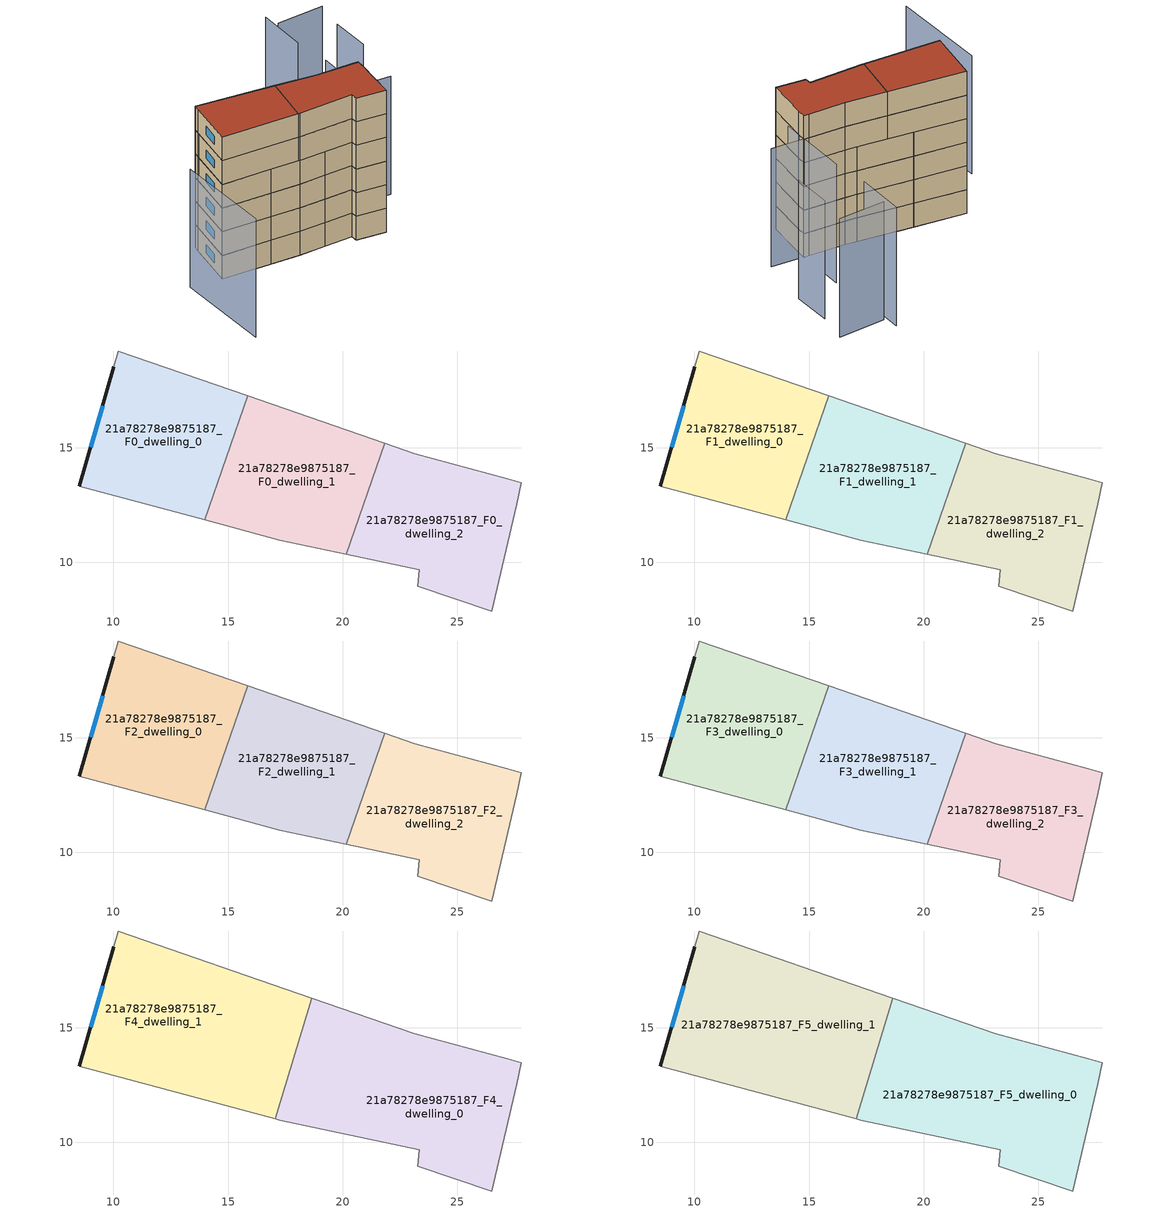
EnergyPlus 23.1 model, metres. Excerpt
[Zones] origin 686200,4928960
21a78278e9875187_F0_dwelling_0
 floor ground (EU_floor_Construction): 13.98,11.85 15.86,17.25 10.21,19.21 10.01,18.53 8.52,13.32 z0
 wall outside (EU_wall_Construction): 8.52,13.32 10.01,18.53 z0:3
 wall adiabatic (EU_wall_Construction): 13.98,11.85 8.52,13.32 / 10.01,18.53 10.21,19.21 15.86,17.25 z0:3
 wall to 21a78278e9875187_F0_dwelling_1 (EU_wall_Construction): 15.86,17.25 13.99,11.85 z0:3
 window (EU_Window_Construction): 9.01,15.01 9.53,16.83 z0.98:2.02
21a78278e9875187_F0_dwelling_1
 floor ground (EU_floor_Construction): 20.15,10.35 21.82,15.19 15.86,17.25 13.98,11.85 17.26,10.97 z0
 wall adiabatic (EU_wall_Construction): 20.15,10.35 17.26,10.97 13.98,11.85 / 15.86,17.25 21.82,15.19 z0:3
 wall to 21a78278e9875187_F0_dwelling_2 (EU_wall_Construction): 21.82,15.19 20.15,10.35 z0:3
21a78278e9875187_F0_dwelling_2
 floor ground (EU_floor_Construction): 26.51,7.88 27.59,12.53 27.78,13.47 27.17,13.64 23.15,14.72 21.82,15.19 20.15,10.35 23.33,9.67 23.27,8.96 z0
 wall adiabatic (EU_wall_Construction): 21.82,15.19 23.15,14.72 27.17,13.64 27.78,13.47 27.59,12.53 26.51,7.88 23.27,8.96 23.33,9.67 20.15,10.35 z0:3
21a78278e9875187_F1_dwelling_0
 floor to 21a78278e9875187_F0_dwelling_0 (EU_floor_Construction): 13.98,11.85 15.86,17.25 10.21,19.21 10.01,18.53 8.52,13.32 z3
 wall outside (EU_wall_Construction): 8.52,13.32 10.01,18.53 z3:6
 wall adiabatic (EU_wall_Construction): 13.98,11.85 8.52,13.32 / 10.01,18.53 10.21,19.21 15.86,17.25 z3:6
 wall to 21a78278e9875187_F1_dwelling_1 (EU_wall_Construction): 15.86,17.25 13.99,11.85 z3:6
 window (EU_Window_Construction): 9.01,15.01 9.53,16.83 z3.98:5.02
21a78278e9875187_F1_dwelling_1
 floor to 21a78278e9875187_F0_dwelling_1 (EU_floor_Construction): 20.15,10.35 21.82,15.19 15.86,17.25 13.98,11.85 17.26,10.97 z3
 wall adiabatic (EU_wall_Construction): 20.15,10.35 17.26,10.97 13.98,11.85 / 15.86,17.25 21.82,15.19 z3:6
 wall to 21a78278e9875187_F1_dwelling_2 (EU_wall_Construction): 21.82,15.19 20.15,10.35 z3:6
21a78278e9875187_F1_dwelling_2
 floor to 21a78278e9875187_F0_dwelling_2 (EU_floor_Construction): 26.5,7.88 27.59,12.53 27.78,13.47 27.17,13.64 23.15,14.72 21.82,15.19 20.15,10.35 23.33,9.67 23.27,8.96 z3
 wall adiabatic (EU_wall_Construction): 21.82,15.19 23.15,14.72 27.17,13.64 27.78,13.47 27.59,12.53 26.51,7.88 23.27,8.96 23.33,9.67 20.15,10.35 z3:6
21a78278e9875187_F2_dwelling_0
 floor to 21a78278e9875187_F1_dwelling_0 (EU_floor_Construction): 13.98,11.85 15.86,17.25 10.21,19.21 10.01,18.53 8.52,13.32 z6
 wall outside (EU_wall_Construction): 8.52,13.32 10.01,18.53 z6:9
 wall adiabatic (EU_wall_Construction): 13.98,11.85 8.52,13.32 / 10.01,18.53 10.21,19.21 15.86,17.25 z6:9
 wall to 21a78278e9875187_F2_dwelling_1 (EU_wall_Construction): 15.86,17.25 13.99,11.85 z6:9
 window (EU_Window_Construction): 9.01,15.01 9.53,16.83 z6.98:8.02
21a78278e9875187_F2_dwelling_1
 floor to 21a78278e9875187_F1_dwelling_1 (EU_floor_Construction): 20.15,10.35 21.82,15.19 15.86,17.25 13.98,11.85 17.26,10.97 z6
 wall adiabatic (EU_wall_Construction): 20.15,10.35 17.26,10.97 13.98,11.85 / 15.86,17.25 21.82,15.19 z6:9
 wall to 21a78278e9875187_F2_dwelling_2 (EU_wall_Construction): 21.82,15.19 20.15,10.35 z6:9
21a78278e9875187_F2_dwelling_2
 floor to 21a78278e9875187_F1_dwelling_2 (EU_floor_Construction): 26.5,7.88 27.59,12.53 27.78,13.47 27.17,13.64 23.15,14.72 21.82,15.19 20.15,10.35 23.33,9.67 23.27,8.96 z6
 wall adiabatic (EU_wall_Construction): 21.82,15.19 23.15,14.72 27.17,13.64 27.78,13.47 27.59,12.53 26.51,7.88 23.27,8.96 23.33,9.67 20.15,10.35 z6:9
21a78278e9875187_F3_dwelling_0
 floor to 21a78278e9875187_F2_dwelling_0 (EU_floor_Construction): 13.98,11.85 15.86,17.25 10.21,19.21 10.01,18.53 8.52,13.32 z9
 wall outside (EU_wall_Construction): 8.52,13.32 10.01,18.53 z9:12
 wall adiabatic (EU_wall_Construction): 13.98,11.85 8.52,13.32 / 10.01,18.53 10.21,19.21 15.86,17.25 z9:12
 wall to 21a78278e9875187_F3_dwelling_1 (EU_wall_Construction): 15.86,17.25 13.99,11.85 z9:12
 window (EU_Window_Construction): 9.01,15.01 9.53,16.83 z9.98:11.02
21a78278e9875187_F3_dwelling_1
 floor to 21a78278e9875187_F2_dwelling_1 (EU_floor_Construction): 20.15,10.35 21.82,15.19 15.86,17.25 13.98,11.85 17.26,10.97 z9
 wall adiabatic (EU_wall_Construction): 20.15,10.35 17.26,10.97 13.98,11.85 / 15.86,17.25 21.82,15.19 z9:12
 wall to 21a78278e9875187_F3_dwelling_2 (EU_wall_Construction): 21.82,15.19 20.15,10.35 z9:12
21a78278e9875187_F3_dwelling_2
 floor to 21a78278e9875187_F2_dwelling_2 (EU_floor_Construction): 26.5,7.88 27.59,12.53 27.78,13.47 27.17,13.64 23.15,14.72 21.82,15.19 20.15,10.35 23.33,9.67 23.27,8.96 z9
 wall adiabatic (EU_wall_Construction): 21.82,15.19 23.15,14.72 27.17,13.64 27.78,13.47 27.59,12.53 26.51,7.88 23.27,8.96 23.33,9.67 20.15,10.35 z9:12
21a78278e9875187_F4_dwelling_0
 floor to 21a78278e9875187_F3_dwelling_1 (EU_floor_Construction): 20.15,10.35 21.82,15.19 18.66,16.28 17.06,11.02 17.26,10.97 z12
 floor to 21a78278e9875187_F3_dwelling_2 (EU_floor_Construction): 26.5,7.88 27.59,12.53 27.78,13.47 27.17,13.64 23.15,14.72 21.82,15.19 20.15,10.35 23.33,9.67 23.27,8.96 z12
 wall adiabatic (EU_wall_Construction): 18.66,16.28 23.15,14.72 27.17,13.64 27.78,13.47 27.59,12.53 26.51,7.88 23.27,8.96 23.33,9.67 17.26,10.97 17.06,11.02 z12:15
 wall to 21a78278e9875187_F4_dwelling_1 (EU_wall_Construction): 17.06,11.02 18.66,16.28 z12:15
21a78278e9875187_F4_dwelling_1
 floor to 21a78278e9875187_F3_dwelling_0 (EU_floor_Construction): 13.99,11.85 15.86,17.25 10.21,19.21 10.01,18.53 8.52,13.32 z12
 floor to 21a78278e9875187_F3_dwelling_1 (EU_floor_Construction): 17.06,11.02 18.66,16.28 15.86,17.25 13.99,11.85 z12
 wall outside (EU_wall_Construction): 8.52,13.32 10.01,18.53 z12:15
 wall adiabatic (EU_wall_Construction): 17.06,11.02 8.52,13.32 / 10.01,18.53 10.21,19.21 18.66,16.28 z12:15
 window (EU_Window_Construction): 9.01,15.01 9.53,16.83 z12.98:14.02
21a78278e9875187_F5_dwelling_0
 floor to 21a78278e9875187_F4_dwelling_0 (EU_floor_Construction): 26.5,7.88 27.59,12.53 27.78,13.47 27.17,13.64 23.15,14.72 18.66,16.28 17.06,11.02 17.26,10.97 23.33,9.67 23.27,8.96 z15
 wall adiabatic (EU_wall_Construction): 18.66,16.28 23.15,14.72 27.17,13.64 27.78,13.47 27.59,12.53 26.51,7.88 23.27,8.96 23.33,9.67 17.26,10.97 17.06,11.02 z15:18
 wall to 21a78278e9875187_F5_dwelling_1 (EU_wall_Construction): 17.06,11.02 18.66,16.28 z15:18
 roof outside (EU_roof_Construction): 27.17,13.64 27.78,13.47 27.59,12.53 26.51,7.88 23.27,8.96 23.33,9.67 17.26,10.97 17.06,11.02 18.66,16.28 23.15,14.72 z18
21a78278e9875187_F5_dwelling_1
 floor to 21a78278e9875187_F4_dwelling_1 (EU_floor_Construction): 17.06,11.02 18.66,16.28 10.21,19.21 10.01,18.53 8.52,13.32 z15
 wall outside (EU_wall_Construction): 8.52,13.32 10.01,18.53 z15:18
 wall adiabatic (EU_wall_Construction): 17.06,11.02 8.52,13.32 / 10.01,18.53 10.21,19.21 18.66,16.28 z15:18
 window (EU_Window_Construction): 9.01,15.01 9.53,16.83 z15.98:17.02
 roof outside (EU_roof_Construction): 18.66,16.28 17.06,11.02 8.52,13.32 10.01,18.53 10.21,19.21 z18
shading: 27.38,10.71 28.32,18.99 / 33.04,18.39 33.52,22.82 / 28.28,23.2 28.96,28.69 / 34.53,26.2 29.19,27.09 / 4.16,3.54 5.13,14.51 / 31.35,12.41 9.99,18.45 z0:15
[Building]
EU S2 Campaign: North Axis=0; Terrain=City; Solar Distribution=FullExterior
[Site:Location]
Bologna: Latitude=44.5; Longitude=11.25; Time Zone=1; Elevation=37
[SizingPeriod:WeatherFileDays]
AnnualSizingPeriod: Begin Month=1; Begin Day of Month=1; End Month=12; End Day of Month=31; Day of Week for Start Day=Monday; Use Weather File Daylight Saving Period=No; Use Weather File Rain and Snow Indicators=No
[MATERIAL]
EU_InternalMass_Material: Roughness=MediumRough; Thickness=0.1; Conductivity=1; Density=1800; Specific Heat=900; Thermal Absorptance=0.9; Solar Absorptance=0.7; Visible Absorptance=0.7
[MATERIAL:NOMASS] Roughness=MediumRough; Thermal Absorptance=0.9; Solar Absorptance=0.7; Visible Absorptance=0.7
Name | Thermal Resistance
EU_wall_NoMass | 0.905828
EU_roof_NoMass | 0.37593
EU_floor_NoMass | 0.67114
[WINDOWMATERIAL:SIMPLEGLAZINGSYSTEM]
EU_Window_SimpleGlazing: UFactor=4.52486; Solar Heat Gain Coefficient=0.85; Visible Transmittance=0.85
[CONSTRUCTION]
EU_wall_Construction: EU_wall_NoMass
EU_roof_Construction: EU_roof_NoMass
EU_floor_Construction: EU_floor_NoMass
EU_InternalMass_Construction: EU_InternalMass_Material
EU_Window_Construction: EU_Window_SimpleGlazing
[ZONE] Type=1; Multiplier=1; Ceiling Height=autocalculate; Floor Area=autocalculate; Part of Total Floor Area=Yes
Name | Volume
21a78278e9875187_F0_dwelling_0; 21a78278e9875187_F1_dwelling_0; 21a78278e9875187_F2_dwelling_0; 21a78278e9875187_F3_dwelling_0 | 103.441
21a78278e9875187_F4_dwelling_0; 21a78278e9875187_F5_dwelling_0; 21a78278e9875187_F4_dwelling_1; 21a78278e9875187_F5_dwelling_1 | 155.158
21a78278e9875187_F0_dwelling_1; 21a78278e9875187_F1_dwelling_1; 21a78278e9875187_F2_dwelling_1; 21a78278e9875187_F3_dwelling_1 | 103.447
21a78278e9875187_F0_dwelling_2 | 103.443
21a78278e9875187_F1_dwelling_2; 21a78278e9875187_F2_dwelling_2; 21a78278e9875187_F3_dwelling_2 | 103.445
[INTERNALMASS] Construction=EU_InternalMass_Construction
Name | Zone or ZoneList | Surface Area
21a78278e9875187_F0_dwelling_0_EU_InternalMass | 21a78278e9875187_F0_dwelling_0 | 34.4803
21a78278e9875187_F0_dwelling_1_EU_InternalMass | 21a78278e9875187_F0_dwelling_1 | 34.4822
21a78278e9875187_F0_dwelling_2_EU_InternalMass | 21a78278e9875187_F0_dwelling_2 | 34.4817
21a78278e9875187_F1_dwelling_0_EU_InternalMass | 21a78278e9875187_F1_dwelling_0 | 34.4803
21a78278e9875187_F1_dwelling_1_EU_InternalMass | 21a78278e9875187_F1_dwelling_1 | 34.4822
21a78278e9875187_F1_dwelling_2_EU_InternalMass | 21a78278e9875187_F1_dwelling_2 | 34.4817
21a78278e9875187_F2_dwelling_0_EU_InternalMass | 21a78278e9875187_F2_dwelling_0 | 34.4803
21a78278e9875187_F2_dwelling_1_EU_InternalMass | 21a78278e9875187_F2_dwelling_1 | 34.4822
21a78278e9875187_F2_dwelling_2_EU_InternalMass | 21a78278e9875187_F2_dwelling_2 | 34.4817
21a78278e9875187_F3_dwelling_0_EU_InternalMass | 21a78278e9875187_F3_dwelling_0 | 34.4803
21a78278e9875187_F3_dwelling_1_EU_InternalMass | 21a78278e9875187_F3_dwelling_1 | 34.4822
21a78278e9875187_F3_dwelling_2_EU_InternalMass | 21a78278e9875187_F3_dwelling_2 | 34.4817
21a78278e9875187_F4_dwelling_0_EU_InternalMass | 21a78278e9875187_F4_dwelling_0 | 51.7196
21a78278e9875187_F4_dwelling_1_EU_InternalMass | 21a78278e9875187_F4_dwelling_1 | 51.7196
21a78278e9875187_F5_dwelling_0_EU_InternalMass | 21a78278e9875187_F5_dwelling_0 | 51.7196
21a78278e9875187_F5_dwelling_1_EU_InternalMass | 21a78278e9875187_F5_dwelling_1 | 51.7196
[OTHEREQUIPMENT] Fuel Type=Electricity; Design Level Calculation Method=Watts/Area; Power per Zone Floor Area=1; Fraction Latent=0; Fraction Radiant=0; Fraction Lost=0; Carbon Dioxide Generation Rate=0; EndUse Subcategory=EU_Step8_InternalGains
Name | Zone or ZoneList or Space or SpaceList | Schedule
EU_Step8_InternalGain_21a78278e9875187_F0_dwelling_0_f000 | 21a78278e9875187_F0_dwelling_0 | EU_Step8_GainSchedule_21a78278e9875187_F0_dwelling_0_f000
EU_Step8_InternalGain_21a78278e9875187_F0_dwelling_1_f000 | 21a78278e9875187_F0_dwelling_1 | EU_Step8_GainSchedule_21a78278e9875187_F0_dwelling_1_f000
EU_Step8_InternalGain_21a78278e9875187_F0_dwelling_2_f000 | 21a78278e9875187_F0_dwelling_2 | EU_Step8_GainSchedule_21a78278e9875187_F0_dwelling_2_f000
EU_Step8_InternalGain_21a78278e9875187_F1_dwelling_0_f000 | 21a78278e9875187_F1_dwelling_0 | EU_Step8_GainSchedule_21a78278e9875187_F1_dwelling_0_f000
EU_Step8_InternalGain_21a78278e9875187_F1_dwelling_1_f000 | 21a78278e9875187_F1_dwelling_1 | EU_Step8_GainSchedule_21a78278e9875187_F1_dwelling_1_f000
EU_Step8_InternalGain_21a78278e9875187_F1_dwelling_2_f000 | 21a78278e9875187_F1_dwelling_2 | EU_Step8_GainSchedule_21a78278e9875187_F1_dwelling_2_f000
EU_Step8_InternalGain_21a78278e9875187_F2_dwelling_0_f000 | 21a78278e9875187_F2_dwelling_0 | EU_Step8_GainSchedule_21a78278e9875187_F2_dwelling_0_f000
EU_Step8_InternalGain_21a78278e9875187_F2_dwelling_1_f000 | 21a78278e9875187_F2_dwelling_1 | EU_Step8_GainSchedule_21a78278e9875187_F2_dwelling_1_f000
EU_Step8_InternalGain_21a78278e9875187_F2_dwelling_2_f000 | 21a78278e9875187_F2_dwelling_2 | EU_Step8_GainSchedule_21a78278e9875187_F2_dwelling_2_f000
EU_Step8_InternalGain_21a78278e9875187_F3_dwelling_0_f000 | 21a78278e9875187_F3_dwelling_0 | EU_Step8_GainSchedule_21a78278e9875187_F3_dwelling_0_f000
EU_Step8_InternalGain_21a78278e9875187_F3_dwelling_1_f000 | 21a78278e9875187_F3_dwelling_1 | EU_Step8_GainSchedule_21a78278e9875187_F3_dwelling_1_f000
EU_Step8_InternalGain_21a78278e9875187_F3_dwelling_2_f000 | 21a78278e9875187_F3_dwelling_2 | EU_Step8_GainSchedule_21a78278e9875187_F3_dwelling_2_f000
EU_Step8_InternalGain_21a78278e9875187_F4_dwelling_0_f000 | 21a78278e9875187_F4_dwelling_0 | EU_Step8_GainSchedule_21a78278e9875187_F4_dwelling_0_f000
EU_Step8_InternalGain_21a78278e9875187_F4_dwelling_1_f000 | 21a78278e9875187_F4_dwelling_1 | EU_Step8_GainSchedule_21a78278e9875187_F4_dwelling_1_f000
EU_Step8_InternalGain_21a78278e9875187_F5_dwelling_0_f000 | 21a78278e9875187_F5_dwelling_0 | EU_Step8_GainSchedule_21a78278e9875187_F5_dwelling_0_f000
EU_Step8_InternalGain_21a78278e9875187_F5_dwelling_1_f000 | 21a78278e9875187_F5_dwelling_1 | EU_Step8_GainSchedule_21a78278e9875187_F5_dwelling_1_f000
[ZONEVENTILATION:DESIGNFLOWRATE] Schedule=EU_AlwaysOn; Design Flow Rate Calculation Method=AirChanges/Hour; Air Changes per Hour=0.73129; Ventilation Type=Natural; Fan Pressure Rise=0; Fan Total Efficiency=1; Constant Term Coefficient=1; Temperature Term Coefficient=0; Velocity Term Coefficient=0; Velocity Squared Term Coefficient=0; Minimum Indoor Temperature=-100; Maximum Indoor Temperature=100; Delta Temperature=-100; Minimum Outdoor Temperature=-100; Maximum Outdoor Temperature=100; Maximum Wind Speed=40
Name | Zone or ZoneList or Space or SpaceList
EU_ConstantAir_21a78278e9875187_F0_dwelling_0 | 21a78278e9875187_F0_dwelling_0
EU_ConstantAir_21a78278e9875187_F0_dwelling_1 | 21a78278e9875187_F0_dwelling_1
EU_ConstantAir_21a78278e9875187_F0_dwelling_2 | 21a78278e9875187_F0_dwelling_2
EU_ConstantAir_21a78278e9875187_F1_dwelling_0 | 21a78278e9875187_F1_dwelling_0
EU_ConstantAir_21a78278e9875187_F1_dwelling_1 | 21a78278e9875187_F1_dwelling_1
EU_ConstantAir_21a78278e9875187_F1_dwelling_2 | 21a78278e9875187_F1_dwelling_2
EU_ConstantAir_21a78278e9875187_F2_dwelling_0 | 21a78278e9875187_F2_dwelling_0
EU_ConstantAir_21a78278e9875187_F2_dwelling_1 | 21a78278e9875187_F2_dwelling_1
EU_ConstantAir_21a78278e9875187_F2_dwelling_2 | 21a78278e9875187_F2_dwelling_2
EU_ConstantAir_21a78278e9875187_F3_dwelling_0 | 21a78278e9875187_F3_dwelling_0
EU_ConstantAir_21a78278e9875187_F3_dwelling_1 | 21a78278e9875187_F3_dwelling_1
EU_ConstantAir_21a78278e9875187_F3_dwelling_2 | 21a78278e9875187_F3_dwelling_2
EU_ConstantAir_21a78278e9875187_F4_dwelling_0 | 21a78278e9875187_F4_dwelling_0
EU_ConstantAir_21a78278e9875187_F4_dwelling_1 | 21a78278e9875187_F4_dwelling_1
EU_ConstantAir_21a78278e9875187_F5_dwelling_0 | 21a78278e9875187_F5_dwelling_0
EU_ConstantAir_21a78278e9875187_F5_dwelling_1 | 21a78278e9875187_F5_dwelling_1
[HVACTEMPLATE:THERMOSTAT] Constant Heating Setpoint=20; Constant Cooling Setpoint=50
EU_HeatOnly_21a78278e9875187_F0_dwelling_0; EU_HeatOnly_21a78278e9875187_F0_dwelling_1; EU_HeatOnly_21a78278e9875187_F0_dwelling_2; EU_HeatOnly_21a78278e9875187_F1_dwelling_0; EU_HeatOnly_21a78278e9875187_F1_dwelling_1; EU_HeatOnly_21a78278e9875187_F1_dwelling_2; EU_HeatOnly_21a78278e9875187_F2_dwelling_0; EU_HeatOnly_21a78278e9875187_F2_dwelling_1; EU_HeatOnly_21a78278e9875187_F2_dwelling_2; EU_HeatOnly_21a78278e9875187_F3_dwelling_0; EU_HeatOnly_21a78278e9875187_F3_dwelling_1; EU_HeatOnly_21a78278e9875187_F3_dwelling_2; EU_HeatOnly_21a78278e9875187_F4_dwelling_0; EU_HeatOnly_21a78278e9875187_F4_dwelling_1; EU_HeatOnly_21a78278e9875187_F5_dwelling_0; EU_HeatOnly_21a78278e9875187_F5_dwelling_1
[HVACTEMPLATE:ZONE:IDEALLOADSAIRSYSTEM] System Availability Schedule=EU_AlwaysOn; Maximum Heating Supply Air Temperature=50; Minimum Cooling Supply Air Temperature=13; Maximum Heating Supply Air Humidity Ratio=0.0156; Minimum Cooling Supply Air Humidity Ratio=0.0077; Heating Limit=NoLimit; Cooling Limit=NoLimit; Heating Availability Schedule=EU_AlwaysOn; Cooling Availability Schedule=EU_CoolingOff; Dehumidification Control Type=ConstantSensibleHeatRatio; Cooling Sensible Heat Ratio=0.7; Dehumidification Setpoint=60; Humidification Control Type=None; Humidification Setpoint=30; Outdoor Air Method=None; Outdoor Air Flow Rate per Person=0.00944; Outdoor Air Flow Rate per Zone Floor Area=0; Outdoor Air Flow Rate per Zone=0; Demand Controlled Ventilation Type=None; Outdoor Air Economizer Type=NoEconomizer; Heat Recovery Type=None; Sensible Heat Recovery Effectiveness=0.7; Latent Heat Recovery Effectiveness=0.65
Name | Template Thermostat
21a78278e9875187_F0_dwelling_0 | EU_HeatOnly_21a78278e9875187_F0_dwelling_0
21a78278e9875187_F0_dwelling_1 | EU_HeatOnly_21a78278e9875187_F0_dwelling_1
21a78278e9875187_F0_dwelling_2 | EU_HeatOnly_21a78278e9875187_F0_dwelling_2
21a78278e9875187_F1_dwelling_0 | EU_HeatOnly_21a78278e9875187_F1_dwelling_0
21a78278e9875187_F1_dwelling_1 | EU_HeatOnly_21a78278e9875187_F1_dwelling_1
21a78278e9875187_F1_dwelling_2 | EU_HeatOnly_21a78278e9875187_F1_dwelling_2
21a78278e9875187_F2_dwelling_0 | EU_HeatOnly_21a78278e9875187_F2_dwelling_0
21a78278e9875187_F2_dwelling_1 | EU_HeatOnly_21a78278e9875187_F2_dwelling_1
21a78278e9875187_F2_dwelling_2 | EU_HeatOnly_21a78278e9875187_F2_dwelling_2
21a78278e9875187_F3_dwelling_0 | EU_HeatOnly_21a78278e9875187_F3_dwelling_0
21a78278e9875187_F3_dwelling_1 | EU_HeatOnly_21a78278e9875187_F3_dwelling_1
21a78278e9875187_F3_dwelling_2 | EU_HeatOnly_21a78278e9875187_F3_dwelling_2
21a78278e9875187_F4_dwelling_0 | EU_HeatOnly_21a78278e9875187_F4_dwelling_0
21a78278e9875187_F4_dwelling_1 | EU_HeatOnly_21a78278e9875187_F4_dwelling_1
21a78278e9875187_F5_dwelling_0 | EU_HeatOnly_21a78278e9875187_F5_dwelling_0
21a78278e9875187_F5_dwelling_1 | EU_HeatOnly_21a78278e9875187_F5_dwelling_1
[SIZING:ZONE] Zone Cooling Design Supply Air Temperature Input Method=SupplyAirTemperature; Zone Cooling Design Supply Air Temperature=13; Zone Heating Design Supply Air Temperature Input Method=SupplyAirTemperature; Zone Heating Design Supply Air Temperature=50; Zone Cooling Design Supply Air Humidity Ratio=0.008; Zone Heating Design Supply Air Humidity Ratio=0.008; Cooling Design Air Flow Method=DesignDay; Cooling Design Air Flow Rate=0; Cooling Minimum Air Flow per Zone Floor Area=0.000762; Cooling Minimum Air Flow=0; Cooling Minimum Air Flow Fraction=0.2; Heating Design Air Flow Method=DesignDay; Heating Design Air Flow Rate=0; Heating Maximum Air Flow per Zone Floor Area=0.002032; Heating Maximum Air Flow=0.141576; Heating Maximum Air Flow Fraction=0.3; Account for Dedicated Outdoor Air System=No; Dedicated Outdoor Air System Control Strategy=NeutralSupplyAir; Dedicated Outdoor Air Low Setpoint Temperature for Design=autosize; Dedicated Outdoor Air High Setpoint Temperature for Design=autosize; Zone Load Sizing Method=Sensible Load Only No Latent Load; Zone Latent Cooling Design Supply Air Humidity Ratio Input Method=HumidityRatioDifference; Zone Cooling Design Supply Air Humidity Ratio Difference=0.005; Zone Latent Heating Design Supply Air Humidity Ratio Input Method=HumidityRatioDifference; Zone Humidification Design Supply Air Humidity Ratio Difference=0.005
21a78278e9875187_F0_dwelling_0; 21a78278e9875187_F0_dwelling_1; 21a78278e9875187_F0_dwelling_2; 21a78278e9875187_F1_dwelling_0; 21a78278e9875187_F1_dwelling_1; 21a78278e9875187_F1_dwelling_2; 21a78278e9875187_F2_dwelling_0; 21a78278e9875187_F2_dwelling_1; 21a78278e9875187_F2_dwelling_2; 21a78278e9875187_F3_dwelling_0; 21a78278e9875187_F3_dwelling_1; 21a78278e9875187_F3_dwelling_2; 21a78278e9875187_F4_dwelling_0; 21a78278e9875187_F4_dwelling_1; 21a78278e9875187_F5_dwelling_0; 21a78278e9875187_F5_dwelling_1
[SCHEDULE:CONSTANT]
Name | Hourly Value
EU_AlwaysOn | 1
EU_CoolingOff | 0
[SCHEDULE:FILE] Column Number=1; Rows to Skip at Top=0; Number of Hours of Data=8760; Column Separator=Comma; Interpolate to Timestep=No; Minutes per Item=60; Adjust Schedule for Daylight Savings=Yes
Name | File
EU_Step8_GainSchedule_21a78278e9875187_F0_dwelling_0_f000 | ../../schedules/21a78278e9875187/21a78278e9875187_F0_dwelling_0_f000_gain.csv
EU_Step8_GainSchedule_21a78278e9875187_F0_dwelling_1_f000 | ../../schedules/21a78278e9875187/21a78278e9875187_F0_dwelling_1_f000_gain.csv
EU_Step8_GainSchedule_21a78278e9875187_F0_dwelling_2_f000 | ../../schedules/21a78278e9875187/21a78278e9875187_F0_dwelling_2_f000_gain.csv
EU_Step8_GainSchedule_21a78278e9875187_F1_dwelling_0_f000 | ../../schedules/21a78278e9875187/21a78278e9875187_F1_dwelling_0_f000_gain.csv
EU_Step8_GainSchedule_21a78278e9875187_F1_dwelling_1_f000 | ../../schedules/21a78278e9875187/21a78278e9875187_F1_dwelling_1_f000_gain.csv
EU_Step8_GainSchedule_21a78278e9875187_F1_dwelling_2_f000 | ../../schedules/21a78278e9875187/21a78278e9875187_F1_dwelling_2_f000_gain.csv
EU_Step8_GainSchedule_21a78278e9875187_F2_dwelling_0_f000 | ../../schedules/21a78278e9875187/21a78278e9875187_F2_dwelling_0_f000_gain.csv
EU_Step8_GainSchedule_21a78278e9875187_F2_dwelling_1_f000 | ../../schedules/21a78278e9875187/21a78278e9875187_F2_dwelling_1_f000_gain.csv
EU_Step8_GainSchedule_21a78278e9875187_F2_dwelling_2_f000 | ../../schedules/21a78278e9875187/21a78278e9875187_F2_dwelling_2_f000_gain.csv
EU_Step8_GainSchedule_21a78278e9875187_F3_dwelling_0_f000 | ../../schedules/21a78278e9875187/21a78278e9875187_F3_dwelling_0_f000_gain.csv
EU_Step8_GainSchedule_21a78278e9875187_F3_dwelling_1_f000 | ../../schedules/21a78278e9875187/21a78278e9875187_F3_dwelling_1_f000_gain.csv
EU_Step8_GainSchedule_21a78278e9875187_F3_dwelling_2_f000 | ../../schedules/21a78278e9875187/21a78278e9875187_F3_dwelling_2_f000_gain.csv
EU_Step8_GainSchedule_21a78278e9875187_F4_dwelling_0_f000 | ../../schedules/21a78278e9875187/21a78278e9875187_F4_dwelling_0_f000_gain.csv
EU_Step8_GainSchedule_21a78278e9875187_F4_dwelling_1_f000 | ../../schedules/21a78278e9875187/21a78278e9875187_F4_dwelling_1_f000_gain.csv
EU_Step8_GainSchedule_21a78278e9875187_F5_dwelling_0_f000 | ../../schedules/21a78278e9875187/21a78278e9875187_F5_dwelling_0_f000_gain.csv
EU_Step8_GainSchedule_21a78278e9875187_F5_dwelling_1_f000 | ../../schedules/21a78278e9875187/21a78278e9875187_F5_dwelling_1_f000_gain.csv
